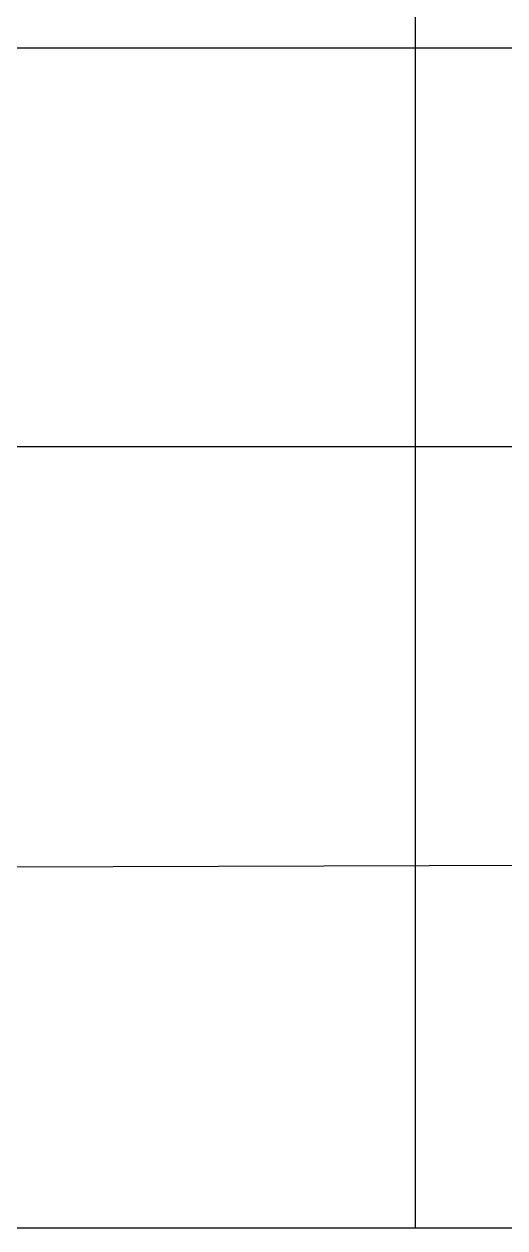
# Model space of a CAD drawing. Header units: inches. Extents: x -86493719 to 430035, y 21644 to 1519532.
# Drawn here: x 78183 to 79332, y 27477 to 30356 of the extents above; entities that cross this region are included whole.
import ezdxf

# ---------------------------------------------------------------- set-up
doc = ezdxf.new("R2010")
doc.units = ezdxf.units.IN
doc.header["$MEASUREMENT"] = 0
doc.layers.add('12. mRspecT - LEGEND', color=1, linetype='Continuous')

msp = doc.modelspace()

# ---------------------------------------------------------------- linework, layer by layer
at = {"color": 1}
for p, q in [((79117.4, 33159.5), (79117.4, 28392.5)), ((76377.8, 30299.3), (94776.9, 30299.3)), ((76377.8, 29345.9), (94776.9, 29345.9))]:
    msp.add_line(p, q, dxfattribs=at)
msp.add_lwpolyline([(76377.8, 33101.1), (94776.9, 33159.5), (94776.9, 28392.5), (76377.8, 28334.2)], close=True, dxfattribs=at)
at = {"layer": '12. mRspecT - LEGEND'}
for p, q in [((79117.4, 28392.5), (79117.4, 27477.5)), ((76380.5, 27477.5), (94776.9, 27477.5))]:
    msp.add_line(p, q, dxfattribs=at)

doc.saveas('drawing.dxf')
